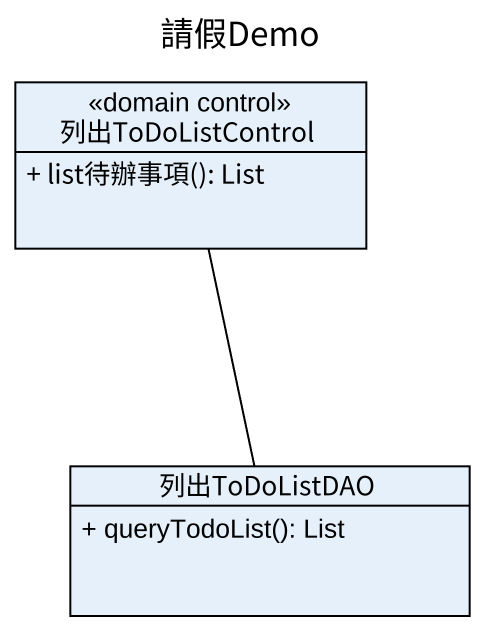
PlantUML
@startuml
title 請假Demo
hide circle
hide empty members
skinparam classAttributeIconSize 0
class 列出ToDoListControl <<domain control>> {
  + list待辦事項(): List
}
class 列出ToDoListDAO {
  + queryTodoList(): List
}
列出ToDoListControl -- 列出ToDoListDAO
@enduml
